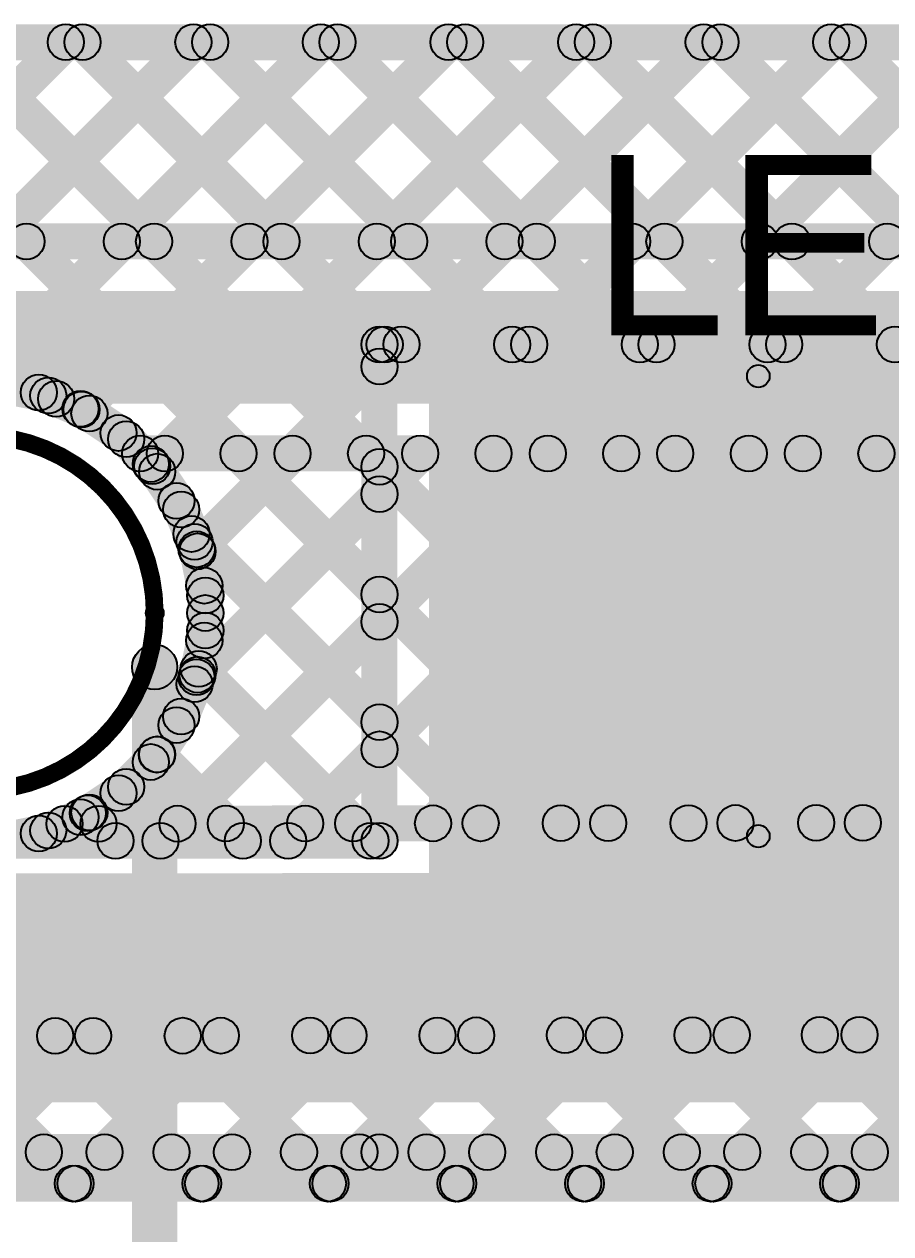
# Model space of a CAD drawing. Header units: millimetres. Extents: x -0.2 to 4.57, y -0.3 to 0.49.
# Drawn here: x 0.4435 to 0.6356, y 0.0199 to 0.288 of the extents above; entities that cross this region are included whole.
import ezdxf

# ---------------------------------------------------------------- set-up
doc = ezdxf.new("R2010")
doc.units = ezdxf.units.MM
doc.header["$MEASUREMENT"] = 0
for name, color, linetype in [('BottomLayer', 5, 'Continuous'), ('Mechanical1', 6, 'Continuous'), ('Mechanical2', 216, 'Continuous'), ('MultiLayer', 9, 'Continuous'), ('TopLayer', 1, 'Continuous'), ('TopOverlay', 2, 'Continuous'), ('TopPaste', 8, 'Continuous'), ('TopSolder', 216, 'Continuous')]:
    doc.layers.add(name, color=color, linetype=linetype)

# ---------------------------------------------------------------- blocks, each defined once
blk = doc.blocks.new('W_____LED_15')
at = {"layer": 'TopLayer'}
for points in [[(-0.06526, 0.04685), (-0.02195, 0.04685), (-0.02195, -0.04685), (-0.06526, -0.04685)], [(-0.00226, 0.04685), (0.08947, 0.04685), (0.08947, -0.04685), (-0.00226, -0.04685)]]:
    blk.add_hatch(color=1, dxfattribs=at).paths.add_polyline_path(points)
at = {"layer": 'TopOverlay'}
h = blk.add_hatch(color=2, dxfattribs=at)
edge = h.paths.add_edge_path()
edge.add_arc((-0.069, 0.051), 0.0025, 0, 360)
h = blk.add_hatch(color=2, dxfattribs=at)
edge = h.paths.add_edge_path()
edge.add_arc((-0.069, 0.051), 0.0025, 0, 360)
for points in [[(-0.0715, 0.051), (-0.0665, 0.051), (-0.0665, -0.051), (-0.0715, -0.051)], [(0.094, 0.0535), (0.094, 0.0485), (-0.069, 0.0485), (-0.069, 0.0535)], [(0.134, 0.05301), (0.091, 0.05301), (0.091, -0.05299), (0.134, -0.05299)], [(0.094, -0.0485), (0.094, -0.0535), (-0.069, -0.0535), (-0.069, -0.0485)]]:
    blk.add_hatch(color=2, dxfattribs=at).paths.add_polyline_path(points)
h = blk.add_hatch(color=2, dxfattribs=at)
edge = h.paths.add_edge_path()
edge.add_arc((0.094, 0.051), 0.0025, 0, 360)
h = blk.add_hatch(color=2, dxfattribs=at)
edge = h.paths.add_edge_path()
edge.add_arc((-0.069, -0.051), 0.0025, 0, 360)
h = blk.add_hatch(color=2, dxfattribs=at)
edge = h.paths.add_edge_path()
edge.add_arc((-0.069, -0.051), 0.0025, 0, 360)
h = blk.add_hatch(color=2, dxfattribs=at)
edge = h.paths.add_edge_path()
edge.add_arc((0.094, -0.051), 0.0025, 0, 360)
at = {"layer": 'TopPaste'}
for points in [[(-0.06526, 0.04685), (-0.02195, 0.04685), (-0.02195, -0.04685), (-0.06526, -0.04685)], [(-0.00226, 0.04685), (0.08947, 0.04685), (0.08947, -0.04685), (-0.00226, -0.04685)]]:
    blk.add_hatch(color=8, dxfattribs=at).paths.add_polyline_path(points)
at = {"layer": 'TopSolder'}
for points in [[(-0.06926, 0.05085), (-0.01795, 0.05085), (-0.01795, -0.05085), (-0.06926, -0.05085)], [(-0.00626, 0.05085), (0.09347, 0.05085), (0.09347, -0.05085), (-0.00626, -0.05085)]]:
    blk.add_hatch(color=216, dxfattribs=at).paths.add_polyline_path(points)
at = {"layer": 'TopOverlay'}
for centre in [(-0.069, 0.051), (-0.069, 0.051), (0.094, 0.051), (-0.069, -0.051), (-0.069, -0.051), (0.094, -0.051)]:
    blk.add_circle(centre, 0.0025, dxfattribs=at)

msp = doc.modelspace()

# ---------------------------------------------------------------- hatches: boundary and pattern name
at = {"layer": 'BottomLayer'}
for points in [[(0.05826, 0.28), (0.05826, 0.288), (4.48726, 0.288), (4.48726, 0.28)], [(0.39703, 0.28117), (0.40268, 0.28683), (0.44683, 0.24268), (0.44118, 0.23702)], [(0.4114, 0.23702), (0.40575, 0.24268), (0.44989, 0.28683), (0.45555, 0.28117)], [(0.42531, 0.28117), (0.43097, 0.28683), (0.47512, 0.24268), (0.46946, 0.23702)], [(0.43969, 0.23702), (0.43403, 0.24268), (0.47818, 0.28683), (0.48384, 0.28117)], [(0.4536, 0.28117), (0.45925, 0.28683), (0.5034, 0.24268), (0.49774, 0.23702)], [(0.46797, 0.23702), (0.46232, 0.24268), (0.50646, 0.28683), (0.51212, 0.28117)], [(0.48188, 0.28117), (0.48754, 0.28683), (0.53169, 0.24268), (0.52603, 0.23702)], [(0.49626, 0.23702), (0.4906, 0.24268), (0.53475, 0.28683), (0.5404, 0.28117)], [(0.51016, 0.28117), (0.51582, 0.28683), (0.55997, 0.24268), (0.55431, 0.23702)], [(0.52454, 0.23702), (0.51888, 0.24268), (0.56303, 0.28683), (0.56869, 0.28117)], [(0.53845, 0.28117), (0.54411, 0.28683), (0.58825, 0.24268), (0.5826, 0.23702)], [(0.55283, 0.23702), (0.54717, 0.24268), (0.59132, 0.28683), (0.59697, 0.28117)], [(0.56673, 0.28117), (0.57239, 0.28683), (0.61654, 0.24268), (0.61088, 0.23702)], [(0.58111, 0.23702), (0.57545, 0.24268), (0.6196, 0.28683), (0.62526, 0.28117)], [(0.59502, 0.28117), (0.60067, 0.28683), (0.64482, 0.24268), (0.63917, 0.23702)], [(0.60939, 0.23702), (0.60374, 0.24268), (0.64788, 0.28683), (0.65354, 0.28117)], [(0.6233, 0.28117), (0.62896, 0.28683), (0.67311, 0.24268), (0.66745, 0.23702)], [(0.63768, 0.23702), (0.63202, 0.24268), (0.67617, 0.28683), (0.68183, 0.28117)], [(0.37762, 0.23585), (0.37762, 0.24385), (0.91291, 0.24385), (0.91291, 0.23585)], [(0.37762, 0.20385), (0.37762, 0.22885), (0.91291, 0.22885), (0.91291, 0.20385)], [(0.46924, 0.18885), (0.46924, 0.19685), (0.90318, 0.19685), (0.90318, 0.18885)], [(0.46641, 0.19002), (0.47207, 0.19568), (0.47441, 0.19334), (0.46875, 0.18768)], [(0.47473, 0.18721), (0.46907, 0.19286), (0.47188, 0.19568), (0.47754, 0.19002)], [(0.48033, 0.10796), (0.47467, 0.11362), (0.55674, 0.19568), (0.56239, 0.19002)], [(0.48454, 0.14045), (0.47888, 0.14611), (0.52845, 0.19568), (0.53411, 0.19002)], [(0.48457, 0.16877), (0.47892, 0.17443), (0.50017, 0.19568), (0.50583, 0.19002)], [(0.48818, 0.19002), (0.49383, 0.19568), (0.57578, 0.11373), (0.57012, 0.10807)], [(0.50865, 0.10799), (0.50299, 0.11365), (0.58502, 0.19568), (0.59068, 0.19002)], [(0.51646, 0.19002), (0.52212, 0.19568), (0.60403, 0.11376), (0.59837, 0.10811)], [(0.53697, 0.10803), (0.53131, 0.11368), (0.61331, 0.19568), (0.61896, 0.19002)], [(0.54474, 0.19002), (0.5504, 0.19568), (0.63228, 0.1138), (0.62662, 0.10814)], [(0.56529, 0.10806), (0.55963, 0.11372), (0.64159, 0.19568), (0.64725, 0.19002)], [(0.57303, 0.19002), (0.57869, 0.19568), (0.66053, 0.11383), (0.65487, 0.10818)], [(0.5936, 0.1081), (0.58795, 0.11375), (0.66987, 0.19568), (0.67553, 0.19002)], [(0.60131, 0.19002), (0.60697, 0.19568), (0.68878, 0.11387), (0.68312, 0.10821)], [(0.62192, 0.10813), (0.61627, 0.11379), (0.69816, 0.19568), (0.70382, 0.19002)], [(0.6296, 0.19002), (0.63525, 0.19568), (0.71703, 0.1139), (0.71137, 0.10824)], [(0.46965, 0.18659), (0.4763, 0.19103), (0.48061, 0.18458), (0.47396, 0.18014)], [(0.47463, 0.17889), (0.48202, 0.18195), (0.48499, 0.17479), (0.47759, 0.17173)], [(0.47774, 0.17218), (0.48339, 0.17783), (0.54753, 0.1137), (0.54187, 0.10804)], [(0.478, 0.17037), (0.48585, 0.17193), (0.48736, 0.16433), (0.47952, 0.16277)], [(0.48766, 0.15748), (0.47966, 0.15748), (0.47966, 0.16136), (0.48766, 0.16136)], [(0.48766, 0.1536), (0.47966, 0.1536), (0.47966, 0.15748), (0.48766, 0.15748)], [(0.48585, 0.14303), (0.478, 0.14459), (0.47952, 0.15219), (0.48736, 0.15063)], [(0.47936, 0.14227), (0.48501, 0.14793), (0.51928, 0.11366), (0.51362, 0.10801)], [(0.48202, 0.13301), (0.47463, 0.13607), (0.47759, 0.14324), (0.48499, 0.14017)], [(0.4763, 0.12393), (0.46965, 0.12837), (0.47396, 0.13482), (0.48061, 0.13038)], [(0.47008, 0.12326), (0.47574, 0.12892), (0.49103, 0.11363), (0.48537, 0.10797)], [(0.46893, 0.11614), (0.46327, 0.1218), (0.46875, 0.12728), (0.47441, 0.12162)], [(0.46017, 0.10994), (0.45573, 0.11659), (0.46218, 0.1209), (0.46662, 0.11425)], [(0.45399, 0.10706), (0.45093, 0.11445), (0.45448, 0.11592), (0.45754, 0.10853)], [(0.45246, 0.10676), (0.45245, 0.11476), (1.05655, 0.11549), (1.05656, 0.10749)], [(0.45477, 0.11029), (0.46043, 0.11595), (0.46278, 0.11359), (0.45712, 0.10794)], [(0.23828, 0.0745), (0.23825, 0.0995), (1.06725, 0.1005), (1.06728, 0.0755)], [(0.30613, 0.05958), (0.30612, 0.06758), (1.05661, 0.06849), (1.05662, 0.06049)], [(0.41932, 0.06089), (0.42497, 0.06655), (0.45769, 0.03383), (0.45204, 0.02817)], [(0.42883, 0.02817), (0.42317, 0.03383), (0.45594, 0.06659), (0.46159, 0.06094)], [(0.44757, 0.06093), (0.45322, 0.06658), (0.48598, 0.03383), (0.48032, 0.02817)], [(0.45711, 0.02817), (0.45145, 0.03383), (0.48425, 0.06663), (0.48991, 0.06097)], [(0.47582, 0.06096), (0.48147, 0.06662), (0.51426, 0.03383), (0.50861, 0.02817)], [(0.48539, 0.02817), (0.47974, 0.03383), (0.51257, 0.06666), (0.51823, 0.061)], [(0.50407, 0.06099), (0.50972, 0.06665), (0.54255, 0.03383), (0.53689, 0.02817)], [(0.51368, 0.02817), (0.50802, 0.03383), (0.54089, 0.0667), (0.54655, 0.06104)], [(0.53232, 0.06103), (0.53797, 0.06668), (0.57083, 0.03383), (0.56517, 0.02817)], [(0.54196, 0.02817), (0.53631, 0.03383), (0.56921, 0.06673), (0.57487, 0.06107)], [(0.56057, 0.06106), (0.56622, 0.06672), (0.59912, 0.03383), (0.59346, 0.02817)], [(0.57025, 0.02817), (0.56459, 0.03383), (0.59753, 0.06676), (0.60318, 0.06111)], [(0.58882, 0.0611), (0.59447, 0.06675), (0.6274, 0.03383), (0.62174, 0.02817)], [(0.59853, 0.02817), (0.59288, 0.03383), (0.62585, 0.0668), (0.6315, 0.06114)], [(0.61707, 0.06113), (0.62272, 0.06679), (0.65568, 0.03383), (0.65003, 0.02817)], [(0.62682, 0.02817), (0.62116, 0.03383), (0.65416, 0.06683), (0.65982, 0.06117)], [(0.05826, 0.027), (0.05826, 0.035), (4.48726, 0.035), (4.48726, 0.027)]]:
    msp.add_hatch(color=5, dxfattribs=at).paths.add_polyline_path(points)
h = msp.add_hatch(color=5, dxfattribs=at)
edge = h.paths.add_edge_path()
edge.add_arc((0.45272, 0.284), 0.004, 0, 360)
h = msp.add_hatch(color=5, dxfattribs=at)
edge = h.paths.add_edge_path()
edge.add_arc((0.45642, 0.284), 0.004, 0, 360)
h = msp.add_hatch(color=5, dxfattribs=at)
edge = h.paths.add_edge_path()
edge.add_arc((0.48101, 0.284), 0.004, 0, 360)
h = msp.add_hatch(color=5, dxfattribs=at)
edge = h.paths.add_edge_path()
edge.add_arc((0.48471, 0.284), 0.004, 0, 360)
h = msp.add_hatch(color=5, dxfattribs=at)
edge = h.paths.add_edge_path()
edge.add_arc((0.50929, 0.284), 0.004, 0, 360)
h = msp.add_hatch(color=5, dxfattribs=at)
edge = h.paths.add_edge_path()
edge.add_arc((0.51299, 0.284), 0.004, 0, 360)
h = msp.add_hatch(color=5, dxfattribs=at)
edge = h.paths.add_edge_path()
edge.add_arc((0.53758, 0.284), 0.004, 0, 360)
h = msp.add_hatch(color=5, dxfattribs=at)
edge = h.paths.add_edge_path()
edge.add_arc((0.54128, 0.284), 0.004, 0, 360)
h = msp.add_hatch(color=5, dxfattribs=at)
edge = h.paths.add_edge_path()
edge.add_arc((0.56586, 0.284), 0.004, 0, 360)
h = msp.add_hatch(color=5, dxfattribs=at)
edge = h.paths.add_edge_path()
edge.add_arc((0.56956, 0.284), 0.004, 0, 360)
h = msp.add_hatch(color=5, dxfattribs=at)
edge = h.paths.add_edge_path()
edge.add_arc((0.59414, 0.284), 0.004, 0, 360)
h = msp.add_hatch(color=5, dxfattribs=at)
edge = h.paths.add_edge_path()
edge.add_arc((0.59785, 0.284), 0.004, 0, 360)
h = msp.add_hatch(color=5, dxfattribs=at)
edge = h.paths.add_edge_path()
edge.add_arc((0.62243, 0.284), 0.004, 0, 360)
h = msp.add_hatch(color=5, dxfattribs=at)
edge = h.paths.add_edge_path()
edge.add_arc((0.62613, 0.284), 0.004, 0, 360)
h = msp.add_hatch(color=5, dxfattribs=at)
edge = h.paths.add_edge_path()
edge.add_arc((0.444, 0.23985), 0.004, 0, 360)
h = msp.add_hatch(color=5, dxfattribs=at)
edge = h.paths.add_edge_path()
edge.add_arc((0.46514, 0.23985), 0.004, 0, 360)
h = msp.add_hatch(color=5, dxfattribs=at)
edge = h.paths.add_edge_path()
edge.add_arc((0.47229, 0.23985), 0.004, 0, 360)
h = msp.add_hatch(color=5, dxfattribs=at)
edge = h.paths.add_edge_path()
edge.add_arc((0.49343, 0.23985), 0.004, 0, 360)
h = msp.add_hatch(color=5, dxfattribs=at)
edge = h.paths.add_edge_path()
edge.add_arc((0.50057, 0.23985), 0.004, 0, 360)
h = msp.add_hatch(color=5, dxfattribs=at)
edge = h.paths.add_edge_path()
edge.add_arc((0.52171, 0.23985), 0.004, 0, 360)
h = msp.add_hatch(color=5, dxfattribs=at)
edge = h.paths.add_edge_path()
edge.add_arc((0.52886, 0.23985), 0.004, 0, 360)
h = msp.add_hatch(color=5, dxfattribs=at)
edge = h.paths.add_edge_path()
edge.add_arc((0.55, 0.23985), 0.004, 0, 360)
h = msp.add_hatch(color=5, dxfattribs=at)
edge = h.paths.add_edge_path()
edge.add_arc((0.55714, 0.23985), 0.004, 0, 360)
h = msp.add_hatch(color=5, dxfattribs=at)
edge = h.paths.add_edge_path()
edge.add_arc((0.57828, 0.23985), 0.004, 0, 360)
h = msp.add_hatch(color=5, dxfattribs=at)
edge = h.paths.add_edge_path()
edge.add_arc((0.58543, 0.23985), 0.004, 0, 360)
h = msp.add_hatch(color=5, dxfattribs=at)
edge = h.paths.add_edge_path()
edge.add_arc((0.60657, 0.23985), 0.004, 0, 360)
h = msp.add_hatch(color=5, dxfattribs=at)
edge = h.paths.add_edge_path()
edge.add_arc((0.61371, 0.23985), 0.004, 0, 360)
h = msp.add_hatch(color=5, dxfattribs=at)
edge = h.paths.add_edge_path()
edge.add_arc((0.63485, 0.23985), 0.004, 0, 360)
h = msp.add_hatch(color=5, dxfattribs=at)
edge = h.paths.add_edge_path()
edge.add_arc((0.46924, 0.19285), 0.004, 0, 360)
h = msp.add_hatch(color=5, dxfattribs=at)
edge = h.paths.add_edge_path()
edge.add_arc((0.46924, 0.19285), 0.004, 0, 360)
h = msp.add_hatch(color=5, dxfattribs=at)
edge = h.paths.add_edge_path()
edge.add_arc((0.47471, 0.19285), 0.004, 0, 360)
h = msp.add_hatch(color=5, dxfattribs=at)
edge = h.paths.add_edge_path()
edge.add_arc((0.491, 0.19285), 0.004, 0, 360)
h = msp.add_hatch(color=5, dxfattribs=at)
edge = h.paths.add_edge_path()
edge.add_arc((0.503, 0.19285), 0.004, 0, 360)
h = msp.add_hatch(color=5, dxfattribs=at)
edge = h.paths.add_edge_path()
edge.add_arc((0.51929, 0.19285), 0.004, 0, 360)
h = msp.add_hatch(color=5, dxfattribs=at)
edge = h.paths.add_edge_path()
edge.add_arc((0.53128, 0.19285), 0.004, 0, 360)
h = msp.add_hatch(color=5, dxfattribs=at)
edge = h.paths.add_edge_path()
edge.add_arc((0.54757, 0.19285), 0.004, 0, 360)
h = msp.add_hatch(color=5, dxfattribs=at)
edge = h.paths.add_edge_path()
edge.add_arc((0.55957, 0.19285), 0.004, 0, 360)
h = msp.add_hatch(color=5, dxfattribs=at)
edge = h.paths.add_edge_path()
edge.add_arc((0.57586, 0.19285), 0.004, 0, 360)
h = msp.add_hatch(color=5, dxfattribs=at)
edge = h.paths.add_edge_path()
edge.add_arc((0.58785, 0.19285), 0.004, 0, 360)
h = msp.add_hatch(color=5, dxfattribs=at)
edge = h.paths.add_edge_path()
edge.add_arc((0.60414, 0.19285), 0.004, 0, 360)
h = msp.add_hatch(color=5, dxfattribs=at)
edge = h.paths.add_edge_path()
edge.add_arc((0.61613, 0.19285), 0.004, 0, 360)
h = msp.add_hatch(color=5, dxfattribs=at)
edge = h.paths.add_edge_path()
edge.add_arc((0.63243, 0.19285), 0.004, 0, 360)
h = msp.add_hatch(color=5, dxfattribs=at)
edge = h.paths.add_edge_path()
edge.add_arc((0.47158, 0.19051), 0.004, 0, 360)
h = msp.add_hatch(color=5, dxfattribs=at)
edge = h.paths.add_edge_path()
edge.add_arc((0.4719, 0.19004), 0.004, 0, 360)
h = msp.add_hatch(color=5, dxfattribs=at)
edge = h.paths.add_edge_path()
edge.add_arc((0.47298, 0.18881), 0.004, 0, 360)
h = msp.add_hatch(color=5, dxfattribs=at)
edge = h.paths.add_edge_path()
edge.add_arc((0.47729, 0.18236), 0.004, 0, 360)
h = msp.add_hatch(color=5, dxfattribs=at)
edge = h.paths.add_edge_path()
edge.add_arc((0.47832, 0.18042), 0.004, 0, 360)
h = msp.add_hatch(color=5, dxfattribs=at)
edge = h.paths.add_edge_path()
edge.add_arc((0.48057, 0.175), 0.004, 0, 360)
h = msp.add_hatch(color=5, dxfattribs=at)
edge = h.paths.add_edge_path()
edge.add_arc((0.48129, 0.17326), 0.004, 0, 360)
h = msp.add_hatch(color=5, dxfattribs=at)
edge = h.paths.add_edge_path()
edge.add_arc((0.48174, 0.1716), 0.004, 0, 360)
h = msp.add_hatch(color=5, dxfattribs=at)
edge = h.paths.add_edge_path()
edge.add_arc((0.48193, 0.17115), 0.004, 0, 360)
h = msp.add_hatch(color=5, dxfattribs=at)
edge = h.paths.add_edge_path()
edge.add_arc((0.48344, 0.16355), 0.004, 0, 360)
h = msp.add_hatch(color=5, dxfattribs=at)
edge = h.paths.add_edge_path()
edge.add_arc((0.48366, 0.16136), 0.004, 0, 360)
h = msp.add_hatch(color=5, dxfattribs=at)
edge = h.paths.add_edge_path()
edge.add_arc((0.48366, 0.15748), 0.004, 0, 360)
h = msp.add_hatch(color=5, dxfattribs=at)
edge = h.paths.add_edge_path()
edge.add_arc((0.48366, 0.15748), 0.004, 0, 360)
h = msp.add_hatch(color=5, dxfattribs=at)
edge = h.paths.add_edge_path()
edge.add_arc((0.48366, 0.1536), 0.004, 0, 360)
h = msp.add_hatch(color=5, dxfattribs=at)
edge = h.paths.add_edge_path()
edge.add_arc((0.48344, 0.15141), 0.004, 0, 360)
h = msp.add_hatch(color=5, dxfattribs=at)
edge = h.paths.add_edge_path()
edge.add_arc((0.48193, 0.14381), 0.004, 0, 360)
h = msp.add_hatch(color=5, dxfattribs=at)
edge = h.paths.add_edge_path()
edge.add_arc((0.48218, 0.1451), 0.004, 0, 360)
h = msp.add_hatch(color=5, dxfattribs=at)
edge = h.paths.add_edge_path()
edge.add_arc((0.48129, 0.1417), 0.004, 0, 360)
h = msp.add_hatch(color=5, dxfattribs=at)
edge = h.paths.add_edge_path()
edge.add_arc((0.48171, 0.14328), 0.004, 0, 360)
h = msp.add_hatch(color=5, dxfattribs=at)
edge = h.paths.add_edge_path()
edge.add_arc((0.47832, 0.13454), 0.004, 0, 360)
h = msp.add_hatch(color=5, dxfattribs=at)
edge = h.paths.add_edge_path()
edge.add_arc((0.47729, 0.1326), 0.004, 0, 360)
h = msp.add_hatch(color=5, dxfattribs=at)
edge = h.paths.add_edge_path()
edge.add_arc((0.47291, 0.12609), 0.004, 0, 360)
h = msp.add_hatch(color=5, dxfattribs=at)
edge = h.paths.add_edge_path()
edge.add_arc((0.47298, 0.12615), 0.004, 0, 360)
h = msp.add_hatch(color=5, dxfattribs=at)
edge = h.paths.add_edge_path()
edge.add_arc((0.47158, 0.12445), 0.004, 0, 360)
h = msp.add_hatch(color=5, dxfattribs=at)
edge = h.paths.add_edge_path()
edge.add_arc((0.4644, 0.11757), 0.004, 0, 360)
h = msp.add_hatch(color=5, dxfattribs=at)
edge = h.paths.add_edge_path()
edge.add_arc((0.4661, 0.11897), 0.004, 0, 360)
h = msp.add_hatch(color=5, dxfattribs=at)
edge = h.paths.add_edge_path()
edge.add_arc((0.45601, 0.11223), 0.004, 0, 360)
h = msp.add_hatch(color=5, dxfattribs=at)
edge = h.paths.add_edge_path()
edge.add_arc((0.4576, 0.11312), 0.004, 0, 360)
h = msp.add_hatch(color=5, dxfattribs=at)
edge = h.paths.add_edge_path()
edge.add_arc((0.45795, 0.11327), 0.004, 0, 360)
h = msp.add_hatch(color=5, dxfattribs=at)
edge = h.paths.add_edge_path()
edge.add_arc((0.45246, 0.11076), 0.004, 0, 360)
h = msp.add_hatch(color=5, dxfattribs=at)
edge = h.paths.add_edge_path()
edge.add_arc((0.45246, 0.11076), 0.004, 0, 360)
h = msp.add_hatch(color=5, dxfattribs=at)
edge = h.paths.add_edge_path()
edge.add_arc((0.45995, 0.11077), 0.004, 0, 360)
h = msp.add_hatch(color=5, dxfattribs=at)
edge = h.paths.add_edge_path()
edge.add_arc((0.4775, 0.11079), 0.004, 0, 360)
h = msp.add_hatch(color=5, dxfattribs=at)
edge = h.paths.add_edge_path()
edge.add_arc((0.4882, 0.1108), 0.004, 0, 360)
h = msp.add_hatch(color=5, dxfattribs=at)
edge = h.paths.add_edge_path()
edge.add_arc((0.50582, 0.11082), 0.004, 0, 360)
h = msp.add_hatch(color=5, dxfattribs=at)
edge = h.paths.add_edge_path()
edge.add_arc((0.51645, 0.11083), 0.004, 0, 360)
h = msp.add_hatch(color=5, dxfattribs=at)
edge = h.paths.add_edge_path()
edge.add_arc((0.53414, 0.11086), 0.004, 0, 360)
h = msp.add_hatch(color=5, dxfattribs=at)
edge = h.paths.add_edge_path()
edge.add_arc((0.5447, 0.11087), 0.004, 0, 360)
h = msp.add_hatch(color=5, dxfattribs=at)
edge = h.paths.add_edge_path()
edge.add_arc((0.56246, 0.11089), 0.004, 0, 360)
h = msp.add_hatch(color=5, dxfattribs=at)
edge = h.paths.add_edge_path()
edge.add_arc((0.57295, 0.1109), 0.004, 0, 360)
h = msp.add_hatch(color=5, dxfattribs=at)
edge = h.paths.add_edge_path()
edge.add_arc((0.59078, 0.11092), 0.004, 0, 360)
h = msp.add_hatch(color=5, dxfattribs=at)
edge = h.paths.add_edge_path()
edge.add_arc((0.6012, 0.11094), 0.004, 0, 360)
h = msp.add_hatch(color=5, dxfattribs=at)
edge = h.paths.add_edge_path()
edge.add_arc((0.61909, 0.11096), 0.004, 0, 360)
h = msp.add_hatch(color=5, dxfattribs=at)
edge = h.paths.add_edge_path()
edge.add_arc((0.62945, 0.11097), 0.004, 0, 360)
h = msp.add_hatch(color=5, dxfattribs=at)
edge = h.paths.add_edge_path()
edge.add_arc((0.45039, 0.06375), 0.004, 0, 360)
h = msp.add_hatch(color=5, dxfattribs=at)
edge = h.paths.add_edge_path()
edge.add_arc((0.45876, 0.06376), 0.004, 0, 360)
h = msp.add_hatch(color=5, dxfattribs=at)
edge = h.paths.add_edge_path()
edge.add_arc((0.47864, 0.06379), 0.004, 0, 360)
h = msp.add_hatch(color=5, dxfattribs=at)
edge = h.paths.add_edge_path()
edge.add_arc((0.48708, 0.0638), 0.004, 0, 360)
h = msp.add_hatch(color=5, dxfattribs=at)
edge = h.paths.add_edge_path()
edge.add_arc((0.50689, 0.06382), 0.004, 0, 360)
h = msp.add_hatch(color=5, dxfattribs=at)
edge = h.paths.add_edge_path()
edge.add_arc((0.5154, 0.06383), 0.004, 0, 360)
h = msp.add_hatch(color=5, dxfattribs=at)
edge = h.paths.add_edge_path()
edge.add_arc((0.53514, 0.06386), 0.004, 0, 360)
h = msp.add_hatch(color=5, dxfattribs=at)
edge = h.paths.add_edge_path()
edge.add_arc((0.54372, 0.06387), 0.004, 0, 360)
h = msp.add_hatch(color=5, dxfattribs=at)
edge = h.paths.add_edge_path()
edge.add_arc((0.5634, 0.06389), 0.004, 0, 360)
h = msp.add_hatch(color=5, dxfattribs=at)
edge = h.paths.add_edge_path()
edge.add_arc((0.57204, 0.0639), 0.004, 0, 360)
h = msp.add_hatch(color=5, dxfattribs=at)
edge = h.paths.add_edge_path()
edge.add_arc((0.59165, 0.06392), 0.004, 0, 360)
h = msp.add_hatch(color=5, dxfattribs=at)
edge = h.paths.add_edge_path()
edge.add_arc((0.60036, 0.06394), 0.004, 0, 360)
h = msp.add_hatch(color=5, dxfattribs=at)
edge = h.paths.add_edge_path()
edge.add_arc((0.6199, 0.06396), 0.004, 0, 360)
h = msp.add_hatch(color=5, dxfattribs=at)
edge = h.paths.add_edge_path()
edge.add_arc((0.62867, 0.06397), 0.004, 0, 360)
h = msp.add_hatch(color=5, dxfattribs=at)
edge = h.paths.add_edge_path()
edge.add_arc((0.45428, 0.031), 0.004, 0, 360)
h = msp.add_hatch(color=5, dxfattribs=at)
edge = h.paths.add_edge_path()
edge.add_arc((0.45487, 0.031), 0.004, 0, 360)
h = msp.add_hatch(color=5, dxfattribs=at)
edge = h.paths.add_edge_path()
edge.add_arc((0.48257, 0.031), 0.004, 0, 360)
h = msp.add_hatch(color=5, dxfattribs=at)
edge = h.paths.add_edge_path()
edge.add_arc((0.48315, 0.031), 0.004, 0, 360)
h = msp.add_hatch(color=5, dxfattribs=at)
edge = h.paths.add_edge_path()
edge.add_arc((0.51085, 0.031), 0.004, 0, 360)
h = msp.add_hatch(color=5, dxfattribs=at)
edge = h.paths.add_edge_path()
edge.add_arc((0.51143, 0.031), 0.004, 0, 360)
h = msp.add_hatch(color=5, dxfattribs=at)
edge = h.paths.add_edge_path()
edge.add_arc((0.53913, 0.031), 0.004, 0, 360)
h = msp.add_hatch(color=5, dxfattribs=at)
edge = h.paths.add_edge_path()
edge.add_arc((0.53972, 0.031), 0.004, 0, 360)
h = msp.add_hatch(color=5, dxfattribs=at)
edge = h.paths.add_edge_path()
edge.add_arc((0.56742, 0.031), 0.004, 0, 360)
h = msp.add_hatch(color=5, dxfattribs=at)
edge = h.paths.add_edge_path()
edge.add_arc((0.568, 0.031), 0.004, 0, 360)
h = msp.add_hatch(color=5, dxfattribs=at)
edge = h.paths.add_edge_path()
edge.add_arc((0.5957, 0.031), 0.004, 0, 360)
h = msp.add_hatch(color=5, dxfattribs=at)
edge = h.paths.add_edge_path()
edge.add_arc((0.59629, 0.031), 0.004, 0, 360)
h = msp.add_hatch(color=5, dxfattribs=at)
edge = h.paths.add_edge_path()
edge.add_arc((0.62399, 0.031), 0.004, 0, 360)
h = msp.add_hatch(color=5, dxfattribs=at)
edge = h.paths.add_edge_path()
edge.add_arc((0.62457, 0.031), 0.004, 0, 360)
at = {"layer": 'Mechanical1'}
h = msp.add_hatch(color=6, dxfattribs=at)
edge = h.paths.add_edge_path()
edge.add_arc((0.47244, 0.14551), 0.005, 0, 360)
msp.add_hatch(color=6, dxfattribs=at).paths.add_polyline_path([(0.47744, -0.035), (0.46744, -0.035), (0.46744, 0.14551), (0.47744, 0.14551)])
at = {"layer": 'Mechanical2'}
h = msp.add_hatch(color=216, dxfattribs=at)
edge = h.paths.add_edge_path()
edge.add_arc((0.47244, 0.15748), 0.00197, 0, 360)
at = {"layer": 'TopLayer'}
for points in [[(0.05826, 0.28), (0.05826, 0.288), (4.48726, 0.288), (4.48726, 0.28)], [(0.36874, 0.28117), (0.3744, 0.28683), (0.45342, 0.2078), (0.44777, 0.20215)], [(0.38855, 0.21417), (0.38289, 0.21983), (0.44989, 0.28683), (0.45555, 0.28117)], [(0.40009, 0.19743), (0.39443, 0.20308), (0.47818, 0.28683), (0.48384, 0.28117)], [(0.39703, 0.28117), (0.40268, 0.28683), (0.52509, 0.16442), (0.51943, 0.15876)], [(0.42531, 0.28117), (0.43097, 0.28683), (0.52509, 0.1927), (0.51943, 0.18705)], [(0.43619, 0.20524), (0.43053, 0.21089), (0.50646, 0.28683), (0.51212, 0.28117)], [(0.45902, 0.19978), (0.45336, 0.20544), (0.53475, 0.28683), (0.5404, 0.28117)], [(0.4536, 0.28117), (0.45925, 0.28683), (0.52625, 0.21983), (0.5206, 0.21417)], [(0.47473, 0.18721), (0.46907, 0.19286), (0.56303, 0.28683), (0.56869, 0.28117)], [(0.48188, 0.28117), (0.48754, 0.28683), (0.55454, 0.21983), (0.54888, 0.21417)], [(0.51016, 0.28117), (0.51582, 0.28683), (0.58282, 0.21983), (0.57716, 0.21417)], [(0.52997, 0.21417), (0.52432, 0.21983), (0.59132, 0.28683), (0.59697, 0.28117)], [(0.53845, 0.28117), (0.54411, 0.28683), (0.61111, 0.21983), (0.60545, 0.21417)], [(0.55826, 0.21417), (0.5526, 0.21983), (0.6196, 0.28683), (0.62526, 0.28117)], [(0.56673, 0.28117), (0.57239, 0.28683), (0.63939, 0.21983), (0.63373, 0.21417)], [(0.58654, 0.21417), (0.58088, 0.21983), (0.64788, 0.28683), (0.65354, 0.28117)], [(0.59502, 0.28117), (0.60067, 0.28683), (0.66767, 0.21983), (0.66202, 0.21417)], [(0.61483, 0.21417), (0.60917, 0.21983), (0.67617, 0.28683), (0.68183, 0.28117)], [(0.6233, 0.28117), (0.62896, 0.28683), (0.69611, 0.21968), (0.69045, 0.21402)], [(0.52226, 0.213), (0.52226, 0.221), (0.69106, 0.221), (0.69106, 0.213)], [(0.52509, 0.20929), (0.51943, 0.21495), (0.52432, 0.21983), (0.52997, 0.21417)], [(0.48457, 0.16877), (0.47892, 0.17443), (0.51943, 0.21495), (0.52509, 0.20929)], [(0.52626, 0.107), (0.51826, 0.107), (0.51826, 0.217), (0.52626, 0.217)], [(0.43836, 0.20393), (0.43992, 0.21177), (0.44752, 0.21026), (0.44596, 0.20241)], [(0.44732, 0.202), (0.45038, 0.20939), (0.45754, 0.20643), (0.45448, 0.19904)], [(0.45573, 0.19837), (0.46017, 0.20502), (0.46662, 0.20071), (0.46218, 0.19406)], [(0.53326, 0.049), (0.68006, 0.049), (0.68006, 0.206), (0.53326, 0.206)], [(0.46327, 0.19316), (0.46893, 0.19882), (0.47441, 0.19334), (0.46875, 0.18768)], [(0.46965, 0.18659), (0.4763, 0.19103), (0.48061, 0.18458), (0.47396, 0.18014)], [(0.48454, 0.14045), (0.47888, 0.14611), (0.51943, 0.18666), (0.52509, 0.181)], [(0.47463, 0.17889), (0.48202, 0.18195), (0.48499, 0.17479), (0.47759, 0.17173)], [(0.47774, 0.17218), (0.48339, 0.17783), (0.52509, 0.13614), (0.51943, 0.13048)], [(0.478, 0.17037), (0.48585, 0.17193), (0.48736, 0.16433), (0.47952, 0.16277)], [(0.48766, 0.15748), (0.47966, 0.15748), (0.47966, 0.16136), (0.48766, 0.16136)], [(0.47654, 0.10417), (0.47088, 0.10983), (0.51943, 0.15838), (0.52509, 0.15272)], [(0.48766, 0.1536), (0.47966, 0.1536), (0.47966, 0.15748), (0.48766, 0.15748)], [(0.48585, 0.14303), (0.478, 0.14459), (0.47952, 0.15219), (0.48736, 0.15063)], [(0.47936, 0.14227), (0.48501, 0.14793), (0.52312, 0.10983), (0.51746, 0.10417)], [(0.48202, 0.13301), (0.47463, 0.13607), (0.47759, 0.14324), (0.48499, 0.14017)], [(0.4763, 0.12393), (0.46965, 0.12837), (0.47396, 0.13482), (0.48061, 0.13038)], [(0.47008, 0.12326), (0.47574, 0.12892), (0.49483, 0.10983), (0.48917, 0.10417)], [(0.50483, 0.10417), (0.49917, 0.10983), (0.51943, 0.13009), (0.52509, 0.12444)], [(0.46893, 0.11614), (0.46327, 0.1218), (0.46875, 0.12728), (0.47441, 0.12162)], [(0.46017, 0.10994), (0.45573, 0.11659), (0.46218, 0.1209), (0.46662, 0.11425)], [(0.45038, 0.10557), (0.44732, 0.11296), (0.45448, 0.11592), (0.45754, 0.10853)], [(0.45477, 0.11029), (0.46043, 0.11595), (0.46655, 0.10983), (0.46089, 0.10417)], [(0.43747, 0.103), (0.43747, 0.111), (0.52226, 0.111), (0.52226, 0.103)], [(0.43992, 0.10319), (0.43836, 0.11103), (0.44596, 0.11255), (0.44752, 0.1047)], [(0.33926, 0.049), (0.68006, 0.049), (0.68006, 0.096), (0.33926, 0.096)], [(0.32826, 0.034), (0.32826, 0.042), (0.52226, 0.042), (0.52226, 0.034)], [(0.44504, 0.03517), (0.45069, 0.04083), (0.45769, 0.03383), (0.45204, 0.02817)], [(0.45711, 0.02817), (0.45145, 0.03383), (0.45845, 0.04083), (0.46411, 0.03517)], [(0.47332, 0.03517), (0.47898, 0.04083), (0.48598, 0.03383), (0.48032, 0.02817)], [(0.48539, 0.02817), (0.47974, 0.03383), (0.48674, 0.04083), (0.49239, 0.03517)], [(0.50161, 0.03517), (0.50726, 0.04083), (0.51426, 0.03383), (0.50861, 0.02817)], [(0.51368, 0.02817), (0.50802, 0.03383), (0.51502, 0.04083), (0.52068, 0.03517)], [(0.52226, 0.034), (0.52226, 0.042), (0.69106, 0.042), (0.69106, 0.034)], [(0.52226, 0.034), (0.52226, 0.042), (0.69106, 0.042), (0.69106, 0.034)], [(0.52989, 0.03517), (0.53555, 0.04083), (0.54255, 0.03383), (0.53689, 0.02817)], [(0.54196, 0.02817), (0.53631, 0.03383), (0.54331, 0.04083), (0.54896, 0.03517)], [(0.55817, 0.03517), (0.56383, 0.04083), (0.57083, 0.03383), (0.56517, 0.02817)], [(0.57025, 0.02817), (0.56459, 0.03383), (0.57159, 0.04083), (0.57725, 0.03517)], [(0.58646, 0.03517), (0.59212, 0.04083), (0.59912, 0.03383), (0.59346, 0.02817)], [(0.59853, 0.02817), (0.59288, 0.03383), (0.59988, 0.04083), (0.60553, 0.03517)], [(0.61474, 0.03517), (0.6204, 0.04083), (0.6274, 0.03383), (0.62174, 0.02817)], [(0.62682, 0.02817), (0.62116, 0.03383), (0.62816, 0.04083), (0.63382, 0.03517)], [(0.05826, 0.027), (0.05826, 0.035), (3.27726, 0.035), (3.27726, 0.027)]]:
    msp.add_hatch(color=1, dxfattribs=at).paths.add_polyline_path(points)
h = msp.add_hatch(color=1, dxfattribs=at)
edge = h.paths.add_edge_path()
edge.add_arc((0.45272, 0.284), 0.004, 0, 360)
h = msp.add_hatch(color=1, dxfattribs=at)
edge = h.paths.add_edge_path()
edge.add_arc((0.45642, 0.284), 0.004, 0, 360)
h = msp.add_hatch(color=1, dxfattribs=at)
edge = h.paths.add_edge_path()
edge.add_arc((0.48101, 0.284), 0.004, 0, 360)
h = msp.add_hatch(color=1, dxfattribs=at)
edge = h.paths.add_edge_path()
edge.add_arc((0.48471, 0.284), 0.004, 0, 360)
h = msp.add_hatch(color=1, dxfattribs=at)
edge = h.paths.add_edge_path()
edge.add_arc((0.50929, 0.284), 0.004, 0, 360)
h = msp.add_hatch(color=1, dxfattribs=at)
edge = h.paths.add_edge_path()
edge.add_arc((0.51299, 0.284), 0.004, 0, 360)
h = msp.add_hatch(color=1, dxfattribs=at)
edge = h.paths.add_edge_path()
edge.add_arc((0.53758, 0.284), 0.004, 0, 360)
h = msp.add_hatch(color=1, dxfattribs=at)
edge = h.paths.add_edge_path()
edge.add_arc((0.54128, 0.284), 0.004, 0, 360)
h = msp.add_hatch(color=1, dxfattribs=at)
edge = h.paths.add_edge_path()
edge.add_arc((0.56586, 0.284), 0.004, 0, 360)
h = msp.add_hatch(color=1, dxfattribs=at)
edge = h.paths.add_edge_path()
edge.add_arc((0.56956, 0.284), 0.004, 0, 360)
h = msp.add_hatch(color=1, dxfattribs=at)
edge = h.paths.add_edge_path()
edge.add_arc((0.59414, 0.284), 0.004, 0, 360)
h = msp.add_hatch(color=1, dxfattribs=at)
edge = h.paths.add_edge_path()
edge.add_arc((0.59785, 0.284), 0.004, 0, 360)
h = msp.add_hatch(color=1, dxfattribs=at)
edge = h.paths.add_edge_path()
edge.add_arc((0.62243, 0.284), 0.004, 0, 360)
h = msp.add_hatch(color=1, dxfattribs=at)
edge = h.paths.add_edge_path()
edge.add_arc((0.62613, 0.284), 0.004, 0, 360)
h = msp.add_hatch(color=1, dxfattribs=at)
edge = h.paths.add_edge_path()
edge.add_arc((0.52226, 0.217), 0.004, 0, 360)
h = msp.add_hatch(color=1, dxfattribs=at)
edge = h.paths.add_edge_path()
edge.add_arc((0.52226, 0.217), 0.004, 0, 360)
h = msp.add_hatch(color=1, dxfattribs=at)
edge = h.paths.add_edge_path()
edge.add_arc((0.52342, 0.217), 0.004, 0, 360)
h = msp.add_hatch(color=1, dxfattribs=at)
edge = h.paths.add_edge_path()
edge.add_arc((0.52714, 0.217), 0.004, 0, 360)
h = msp.add_hatch(color=1, dxfattribs=at)
edge = h.paths.add_edge_path()
edge.add_arc((0.52714, 0.217), 0.004, 0, 360)
h = msp.add_hatch(color=1, dxfattribs=at)
edge = h.paths.add_edge_path()
edge.add_arc((0.55171, 0.217), 0.004, 0, 360)
h = msp.add_hatch(color=1, dxfattribs=at)
edge = h.paths.add_edge_path()
edge.add_arc((0.55543, 0.217), 0.004, 0, 360)
h = msp.add_hatch(color=1, dxfattribs=at)
edge = h.paths.add_edge_path()
edge.add_arc((0.57999, 0.217), 0.004, 0, 360)
h = msp.add_hatch(color=1, dxfattribs=at)
edge = h.paths.add_edge_path()
edge.add_arc((0.58371, 0.217), 0.004, 0, 360)
h = msp.add_hatch(color=1, dxfattribs=at)
edge = h.paths.add_edge_path()
edge.add_arc((0.60828, 0.217), 0.004, 0, 360)
h = msp.add_hatch(color=1, dxfattribs=at)
edge = h.paths.add_edge_path()
edge.add_arc((0.612, 0.217), 0.004, 0, 360)
h = msp.add_hatch(color=1, dxfattribs=at)
edge = h.paths.add_edge_path()
edge.add_arc((0.63656, 0.217), 0.004, 0, 360)
h = msp.add_hatch(color=1, dxfattribs=at)
edge = h.paths.add_edge_path()
edge.add_arc((0.52226, 0.21212), 0.004, 0, 360)
h = msp.add_hatch(color=1, dxfattribs=at)
edge = h.paths.add_edge_path()
edge.add_arc((0.52226, 0.21212), 0.004, 0, 360)
h = msp.add_hatch(color=1, dxfattribs=at)
edge = h.paths.add_edge_path()
edge.add_arc((0.44674, 0.20634), 0.004, 0, 360)
h = msp.add_hatch(color=1, dxfattribs=at)
edge = h.paths.add_edge_path()
edge.add_arc((0.44885, 0.2057), 0.004, 0, 360)
h = msp.add_hatch(color=1, dxfattribs=at)
edge = h.paths.add_edge_path()
edge.add_arc((0.4506, 0.20497), 0.004, 0, 360)
h = msp.add_hatch(color=1, dxfattribs=at)
edge = h.paths.add_edge_path()
edge.add_arc((0.45601, 0.20273), 0.004, 0, 360)
h = msp.add_hatch(color=1, dxfattribs=at)
edge = h.paths.add_edge_path()
edge.add_arc((0.45619, 0.20261), 0.004, 0, 360)
h = msp.add_hatch(color=1, dxfattribs=at)
edge = h.paths.add_edge_path()
edge.add_arc((0.45795, 0.20169), 0.004, 0, 360)
h = msp.add_hatch(color=1, dxfattribs=at)
edge = h.paths.add_edge_path()
edge.add_arc((0.4644, 0.19739), 0.004, 0, 360)
h = msp.add_hatch(color=1, dxfattribs=at)
edge = h.paths.add_edge_path()
edge.add_arc((0.4661, 0.19599), 0.004, 0, 360)
h = msp.add_hatch(color=1, dxfattribs=at)
edge = h.paths.add_edge_path()
edge.add_arc((0.47158, 0.19051), 0.004, 0, 360)
h = msp.add_hatch(color=1, dxfattribs=at)
edge = h.paths.add_edge_path()
edge.add_arc((0.4719, 0.19004), 0.004, 0, 360)
h = msp.add_hatch(color=1, dxfattribs=at)
edge = h.paths.add_edge_path()
edge.add_arc((0.52226, 0.18988), 0.004, 0, 360)
h = msp.add_hatch(color=1, dxfattribs=at)
edge = h.paths.add_edge_path()
edge.add_arc((0.47298, 0.18881), 0.004, 0, 360)
h = msp.add_hatch(color=1, dxfattribs=at)
edge = h.paths.add_edge_path()
edge.add_arc((0.52226, 0.18383), 0.004, 0, 360)
h = msp.add_hatch(color=1, dxfattribs=at)
edge = h.paths.add_edge_path()
edge.add_arc((0.47729, 0.18236), 0.004, 0, 360)
h = msp.add_hatch(color=1, dxfattribs=at)
edge = h.paths.add_edge_path()
edge.add_arc((0.47832, 0.18042), 0.004, 0, 360)
h = msp.add_hatch(color=1, dxfattribs=at)
edge = h.paths.add_edge_path()
edge.add_arc((0.48057, 0.175), 0.004, 0, 360)
h = msp.add_hatch(color=1, dxfattribs=at)
edge = h.paths.add_edge_path()
edge.add_arc((0.48129, 0.17326), 0.004, 0, 360)
h = msp.add_hatch(color=1, dxfattribs=at)
edge = h.paths.add_edge_path()
edge.add_arc((0.48174, 0.1716), 0.004, 0, 360)
h = msp.add_hatch(color=1, dxfattribs=at)
edge = h.paths.add_edge_path()
edge.add_arc((0.48193, 0.17115), 0.004, 0, 360)
h = msp.add_hatch(color=1, dxfattribs=at)
edge = h.paths.add_edge_path()
edge.add_arc((0.48344, 0.16355), 0.004, 0, 360)
h = msp.add_hatch(color=1, dxfattribs=at)
edge = h.paths.add_edge_path()
edge.add_arc((0.48366, 0.16136), 0.004, 0, 360)
h = msp.add_hatch(color=1, dxfattribs=at)
edge = h.paths.add_edge_path()
edge.add_arc((0.52226, 0.16159), 0.004, 0, 360)
h = msp.add_hatch(color=1, dxfattribs=at)
edge = h.paths.add_edge_path()
edge.add_arc((0.48366, 0.15748), 0.004, 0, 360)
h = msp.add_hatch(color=1, dxfattribs=at)
edge = h.paths.add_edge_path()
edge.add_arc((0.48366, 0.15748), 0.004, 0, 360)
h = msp.add_hatch(color=1, dxfattribs=at)
edge = h.paths.add_edge_path()
edge.add_arc((0.52226, 0.15555), 0.004, 0, 360)
h = msp.add_hatch(color=1, dxfattribs=at)
edge = h.paths.add_edge_path()
edge.add_arc((0.48366, 0.1536), 0.004, 0, 360)
h = msp.add_hatch(color=1, dxfattribs=at)
edge = h.paths.add_edge_path()
edge.add_arc((0.48344, 0.15141), 0.004, 0, 360)
h = msp.add_hatch(color=1, dxfattribs=at)
edge = h.paths.add_edge_path()
edge.add_arc((0.48193, 0.14381), 0.004, 0, 360)
h = msp.add_hatch(color=1, dxfattribs=at)
edge = h.paths.add_edge_path()
edge.add_arc((0.48218, 0.1451), 0.004, 0, 360)
h = msp.add_hatch(color=1, dxfattribs=at)
edge = h.paths.add_edge_path()
edge.add_arc((0.48129, 0.1417), 0.004, 0, 360)
h = msp.add_hatch(color=1, dxfattribs=at)
edge = h.paths.add_edge_path()
edge.add_arc((0.48171, 0.14328), 0.004, 0, 360)
h = msp.add_hatch(color=1, dxfattribs=at)
edge = h.paths.add_edge_path()
edge.add_arc((0.47832, 0.13454), 0.004, 0, 360)
h = msp.add_hatch(color=1, dxfattribs=at)
edge = h.paths.add_edge_path()
edge.add_arc((0.52226, 0.13331), 0.004, 0, 360)
h = msp.add_hatch(color=1, dxfattribs=at)
edge = h.paths.add_edge_path()
edge.add_arc((0.47729, 0.1326), 0.004, 0, 360)
h = msp.add_hatch(color=1, dxfattribs=at)
edge = h.paths.add_edge_path()
edge.add_arc((0.47291, 0.12609), 0.004, 0, 360)
h = msp.add_hatch(color=1, dxfattribs=at)
edge = h.paths.add_edge_path()
edge.add_arc((0.47298, 0.12615), 0.004, 0, 360)
h = msp.add_hatch(color=1, dxfattribs=at)
edge = h.paths.add_edge_path()
edge.add_arc((0.52226, 0.12726), 0.004, 0, 360)
h = msp.add_hatch(color=1, dxfattribs=at)
edge = h.paths.add_edge_path()
edge.add_arc((0.47158, 0.12445), 0.004, 0, 360)
h = msp.add_hatch(color=1, dxfattribs=at)
edge = h.paths.add_edge_path()
edge.add_arc((0.4644, 0.11757), 0.004, 0, 360)
h = msp.add_hatch(color=1, dxfattribs=at)
edge = h.paths.add_edge_path()
edge.add_arc((0.4661, 0.11897), 0.004, 0, 360)
h = msp.add_hatch(color=1, dxfattribs=at)
edge = h.paths.add_edge_path()
edge.add_arc((0.45601, 0.11223), 0.004, 0, 360)
h = msp.add_hatch(color=1, dxfattribs=at)
edge = h.paths.add_edge_path()
edge.add_arc((0.4576, 0.11312), 0.004, 0, 360)
h = msp.add_hatch(color=1, dxfattribs=at)
edge = h.paths.add_edge_path()
edge.add_arc((0.45795, 0.11327), 0.004, 0, 360)
h = msp.add_hatch(color=1, dxfattribs=at)
edge = h.paths.add_edge_path()
edge.add_arc((0.44674, 0.10862), 0.004, 0, 360)
h = msp.add_hatch(color=1, dxfattribs=at)
edge = h.paths.add_edge_path()
edge.add_arc((0.44885, 0.10926), 0.004, 0, 360)
h = msp.add_hatch(color=1, dxfattribs=at)
edge = h.paths.add_edge_path()
edge.add_arc((0.46372, 0.107), 0.004, 0, 360)
h = msp.add_hatch(color=1, dxfattribs=at)
edge = h.paths.add_edge_path()
edge.add_arc((0.47371, 0.107), 0.004, 0, 360)
h = msp.add_hatch(color=1, dxfattribs=at)
edge = h.paths.add_edge_path()
edge.add_arc((0.492, 0.107), 0.004, 0, 360)
h = msp.add_hatch(color=1, dxfattribs=at)
edge = h.paths.add_edge_path()
edge.add_arc((0.502, 0.107), 0.004, 0, 360)
h = msp.add_hatch(color=1, dxfattribs=at)
edge = h.paths.add_edge_path()
edge.add_arc((0.52029, 0.107), 0.004, 0, 360)
h = msp.add_hatch(color=1, dxfattribs=at)
edge = h.paths.add_edge_path()
edge.add_arc((0.52226, 0.107), 0.004, 0, 360)
h = msp.add_hatch(color=1, dxfattribs=at)
edge = h.paths.add_edge_path()
edge.add_arc((0.52226, 0.107), 0.004, 0, 360)
h = msp.add_hatch(color=1, dxfattribs=at)
edge = h.paths.add_edge_path()
edge.add_arc((0.44787, 0.038), 0.004, 0, 360)
h = msp.add_hatch(color=1, dxfattribs=at)
edge = h.paths.add_edge_path()
edge.add_arc((0.46128, 0.038), 0.004, 0, 360)
h = msp.add_hatch(color=1, dxfattribs=at)
edge = h.paths.add_edge_path()
edge.add_arc((0.47615, 0.038), 0.004, 0, 360)
h = msp.add_hatch(color=1, dxfattribs=at)
edge = h.paths.add_edge_path()
edge.add_arc((0.48957, 0.038), 0.004, 0, 360)
h = msp.add_hatch(color=1, dxfattribs=at)
edge = h.paths.add_edge_path()
edge.add_arc((0.50443, 0.038), 0.004, 0, 360)
h = msp.add_hatch(color=1, dxfattribs=at)
edge = h.paths.add_edge_path()
edge.add_arc((0.51785, 0.038), 0.004, 0, 360)
h = msp.add_hatch(color=1, dxfattribs=at)
edge = h.paths.add_edge_path()
edge.add_arc((0.52226, 0.038), 0.004, 0, 360)
h = msp.add_hatch(color=1, dxfattribs=at)
edge = h.paths.add_edge_path()
edge.add_arc((0.52226, 0.038), 0.004, 0, 360)
h = msp.add_hatch(color=1, dxfattribs=at)
edge = h.paths.add_edge_path()
edge.add_arc((0.52226, 0.038), 0.004, 0, 360)
h = msp.add_hatch(color=1, dxfattribs=at)
edge = h.paths.add_edge_path()
edge.add_arc((0.53272, 0.038), 0.004, 0, 360)
h = msp.add_hatch(color=1, dxfattribs=at)
edge = h.paths.add_edge_path()
edge.add_arc((0.54613, 0.038), 0.004, 0, 360)
h = msp.add_hatch(color=1, dxfattribs=at)
edge = h.paths.add_edge_path()
edge.add_arc((0.561, 0.038), 0.004, 0, 360)
h = msp.add_hatch(color=1, dxfattribs=at)
edge = h.paths.add_edge_path()
edge.add_arc((0.57442, 0.038), 0.004, 0, 360)
h = msp.add_hatch(color=1, dxfattribs=at)
edge = h.paths.add_edge_path()
edge.add_arc((0.58929, 0.038), 0.004, 0, 360)
h = msp.add_hatch(color=1, dxfattribs=at)
edge = h.paths.add_edge_path()
edge.add_arc((0.6027, 0.038), 0.004, 0, 360)
h = msp.add_hatch(color=1, dxfattribs=at)
edge = h.paths.add_edge_path()
edge.add_arc((0.61757, 0.038), 0.004, 0, 360)
h = msp.add_hatch(color=1, dxfattribs=at)
edge = h.paths.add_edge_path()
edge.add_arc((0.63099, 0.038), 0.004, 0, 360)
h = msp.add_hatch(color=1, dxfattribs=at)
edge = h.paths.add_edge_path()
edge.add_arc((0.45428, 0.031), 0.004, 0, 360)
h = msp.add_hatch(color=1, dxfattribs=at)
edge = h.paths.add_edge_path()
edge.add_arc((0.45487, 0.031), 0.004, 0, 360)
h = msp.add_hatch(color=1, dxfattribs=at)
edge = h.paths.add_edge_path()
edge.add_arc((0.48257, 0.031), 0.004, 0, 360)
h = msp.add_hatch(color=1, dxfattribs=at)
edge = h.paths.add_edge_path()
edge.add_arc((0.48315, 0.031), 0.004, 0, 360)
h = msp.add_hatch(color=1, dxfattribs=at)
edge = h.paths.add_edge_path()
edge.add_arc((0.51085, 0.031), 0.004, 0, 360)
h = msp.add_hatch(color=1, dxfattribs=at)
edge = h.paths.add_edge_path()
edge.add_arc((0.51143, 0.031), 0.004, 0, 360)
h = msp.add_hatch(color=1, dxfattribs=at)
edge = h.paths.add_edge_path()
edge.add_arc((0.53913, 0.031), 0.004, 0, 360)
h = msp.add_hatch(color=1, dxfattribs=at)
edge = h.paths.add_edge_path()
edge.add_arc((0.53972, 0.031), 0.004, 0, 360)
h = msp.add_hatch(color=1, dxfattribs=at)
edge = h.paths.add_edge_path()
edge.add_arc((0.56742, 0.031), 0.004, 0, 360)
h = msp.add_hatch(color=1, dxfattribs=at)
edge = h.paths.add_edge_path()
edge.add_arc((0.568, 0.031), 0.004, 0, 360)
h = msp.add_hatch(color=1, dxfattribs=at)
edge = h.paths.add_edge_path()
edge.add_arc((0.5957, 0.031), 0.004, 0, 360)
h = msp.add_hatch(color=1, dxfattribs=at)
edge = h.paths.add_edge_path()
edge.add_arc((0.59629, 0.031), 0.004, 0, 360)
h = msp.add_hatch(color=1, dxfattribs=at)
edge = h.paths.add_edge_path()
edge.add_arc((0.62399, 0.031), 0.004, 0, 360)
h = msp.add_hatch(color=1, dxfattribs=at)
edge = h.paths.add_edge_path()
edge.add_arc((0.62457, 0.031), 0.004, 0, 360)

# ---------------------------------------------------------------- linework, layer by layer
at = {"layer": 'BottomLayer'}
for centre in [(0.45272, 0.284), (0.45642, 0.284), (0.48101, 0.284), (0.48471, 0.284), (0.50929, 0.284), (0.51299, 0.284), (0.53758, 0.284), (0.54128, 0.284), (0.56586, 0.284), (0.56956, 0.284), (0.59414, 0.284), (0.59785, 0.284), (0.62243, 0.284), (0.62613, 0.284), (0.444, 0.23985), (0.46514, 0.23985), (0.47229, 0.23985), (0.49343, 0.23985), (0.50057, 0.23985), (0.52171, 0.23985), (0.52886, 0.23985), (0.55, 0.23985), (0.55714, 0.23985), (0.57828, 0.23985), (0.58543, 0.23985), (0.60657, 0.23985), (0.61371, 0.23985), (0.63485, 0.23985), (0.46924, 0.19285), (0.46924, 0.19285), (0.47471, 0.19285), (0.491, 0.19285), (0.503, 0.19285), (0.51929, 0.19285), (0.53128, 0.19285), (0.54757, 0.19285), (0.55957, 0.19285), (0.57586, 0.19285), (0.58785, 0.19285), (0.60414, 0.19285), (0.61613, 0.19285), (0.63243, 0.19285), (0.47158, 0.19051), (0.4719, 0.19004), (0.47298, 0.18881), (0.47729, 0.18236), (0.47832, 0.18042), (0.48057, 0.175), (0.48129, 0.17326), (0.48174, 0.1716), (0.48193, 0.17115), (0.48344, 0.16355), (0.48366, 0.16136), (0.48366, 0.15748), (0.48366, 0.15748), (0.48366, 0.1536), (0.48344, 0.15141), (0.48193, 0.14381), (0.48218, 0.1451), (0.48129, 0.1417), (0.48171, 0.14328), (0.47832, 0.13454), (0.47729, 0.1326), (0.47291, 0.12609), (0.47298, 0.12615), (0.47158, 0.12445), (0.4644, 0.11757), (0.4661, 0.11897), (0.45601, 0.11223), (0.4576, 0.11312), (0.45795, 0.11327), (0.45246, 0.11076), (0.45246, 0.11076), (0.45995, 0.11077), (0.4775, 0.11079), (0.4882, 0.1108), (0.50582, 0.11082), (0.51645, 0.11083), (0.53414, 0.11086), (0.5447, 0.11087), (0.56246, 0.11089), (0.57295, 0.1109), (0.59078, 0.11092), (0.6012, 0.11094), (0.61909, 0.11096), (0.62945, 0.11097), (0.45039, 0.06375), (0.45876, 0.06376), (0.47864, 0.06379), (0.48708, 0.0638), (0.50689, 0.06382), (0.5154, 0.06383), (0.53514, 0.06386), (0.54372, 0.06387), (0.5634, 0.06389), (0.57204, 0.0639), (0.59165, 0.06392), (0.60036, 0.06394), (0.6199, 0.06396), (0.62867, 0.06397), (0.45428, 0.031), (0.45487, 0.031), (0.48257, 0.031), (0.48315, 0.031), (0.51085, 0.031), (0.51143, 0.031), (0.53913, 0.031), (0.53972, 0.031), (0.56742, 0.031), (0.568, 0.031), (0.5957, 0.031), (0.59629, 0.031), (0.62399, 0.031), (0.62457, 0.031)]:
    msp.add_circle(centre, 0.004, dxfattribs=at)
at = {"layer": 'Mechanical1'}
msp.add_circle((0.47244, 0.14551), 0.005, dxfattribs=at)
at = {"layer": 'Mechanical2', "const_width": 0.00394}
msp.add_lwpolyline([(0.47244, 0.15748, 1), (0.3937, 0.15748, 1)], format="xyb", close=True, dxfattribs=at)
at = {"layer": 'Mechanical2'}
msp.add_circle((0.47244, 0.15748), 0.00197, dxfattribs=at)
at = {"layer": 'MultiLayer'}
for p, q in [((0.43695, 0.19685), (0.44455, 0.19534)), ((0.44455, 0.19534), (0.45172, 0.19237)), ((0.45172, 0.19237), (0.45817, 0.18806)), ((0.45817, 0.18806), (0.46365, 0.18258)), ((0.46365, 0.18258), (0.46796, 0.17613)), ((0.46796, 0.17613), (0.47093, 0.16896)), ((0.47093, 0.16896), (0.47244, 0.16136)), ((0.47244, 0.16136), (0.47244, 0.15748)), ((0.47244, 0.15748), (0.47244, 0.1536)), ((0.47244, 0.1536), (0.47093, 0.146)), ((0.47093, 0.146), (0.46796, 0.13883)), ((0.46796, 0.13883), (0.46365, 0.13238)), ((0.46365, 0.13238), (0.45817, 0.1269)), ((0.45817, 0.1269), (0.45172, 0.12259)), ((0.45172, 0.12259), (0.44455, 0.11962)), ((0.44455, 0.11962), (0.43695, 0.11811))]:
    msp.add_line(p, q, dxfattribs=at)
at = {"layer": 'TopLayer'}
for centre in [(0.45272, 0.284), (0.45642, 0.284), (0.48101, 0.284), (0.48471, 0.284), (0.50929, 0.284), (0.51299, 0.284), (0.53758, 0.284), (0.54128, 0.284), (0.56586, 0.284), (0.56956, 0.284), (0.59414, 0.284), (0.59785, 0.284), (0.62243, 0.284), (0.62613, 0.284), (0.52226, 0.217), (0.52226, 0.217), (0.52342, 0.217), (0.52714, 0.217), (0.52714, 0.217), (0.55171, 0.217), (0.55543, 0.217), (0.57999, 0.217), (0.58371, 0.217), (0.60828, 0.217), (0.612, 0.217), (0.63656, 0.217), (0.52226, 0.21212), (0.52226, 0.21212), (0.44674, 0.20634), (0.44885, 0.2057), (0.4506, 0.20497), (0.45601, 0.20273), (0.45619, 0.20261), (0.45795, 0.20169), (0.4644, 0.19739), (0.4661, 0.19599), (0.47158, 0.19051), (0.4719, 0.19004), (0.52226, 0.18988), (0.47298, 0.18881), (0.52226, 0.18383), (0.47729, 0.18236), (0.47832, 0.18042), (0.48057, 0.175), (0.48129, 0.17326), (0.48174, 0.1716), (0.48193, 0.17115), (0.48344, 0.16355), (0.48366, 0.16136), (0.52226, 0.16159), (0.48366, 0.15748), (0.48366, 0.15748), (0.52226, 0.15555), (0.48366, 0.1536), (0.48344, 0.15141), (0.48193, 0.14381), (0.48218, 0.1451), (0.48129, 0.1417), (0.48171, 0.14328), (0.47832, 0.13454), (0.52226, 0.13331), (0.47729, 0.1326), (0.47291, 0.12609), (0.47298, 0.12615), (0.52226, 0.12726), (0.47158, 0.12445), (0.4644, 0.11757), (0.4661, 0.11897), (0.45601, 0.11223), (0.4576, 0.11312), (0.45795, 0.11327), (0.44674, 0.10862), (0.44885, 0.10926), (0.46372, 0.107), (0.47371, 0.107), (0.492, 0.107), (0.502, 0.107), (0.52029, 0.107), (0.52226, 0.107), (0.52226, 0.107), (0.44787, 0.038), (0.46128, 0.038), (0.47615, 0.038), (0.48957, 0.038), (0.50443, 0.038), (0.51785, 0.038), (0.52226, 0.038), (0.52226, 0.038), (0.52226, 0.038), (0.53272, 0.038), (0.54613, 0.038), (0.561, 0.038), (0.57442, 0.038), (0.58929, 0.038), (0.6027, 0.038), (0.61757, 0.038), (0.63099, 0.038), (0.45428, 0.031), (0.45487, 0.031), (0.48257, 0.031), (0.48315, 0.031), (0.51085, 0.031), (0.51143, 0.031), (0.53913, 0.031), (0.53972, 0.031), (0.56742, 0.031), (0.568, 0.031), (0.5957, 0.031), (0.59629, 0.031), (0.62399, 0.031), (0.62457, 0.031)]:
    msp.add_circle(centre, 0.004, dxfattribs=at)

# ---------------------------------------------------------------- block references
at = {"rotation": 180}
msp.add_blockref('W_____LED_15', (0.70026, 0.159), dxfattribs=at)

# ---------------------------------------------------------------- texts
at = {"layer": 'TopOverlay'}
msp.add_text('LED1', height=0.04, dxfattribs=at).set_placement((0.56926, 0.219))

doc.saveas('drawing.dxf')
